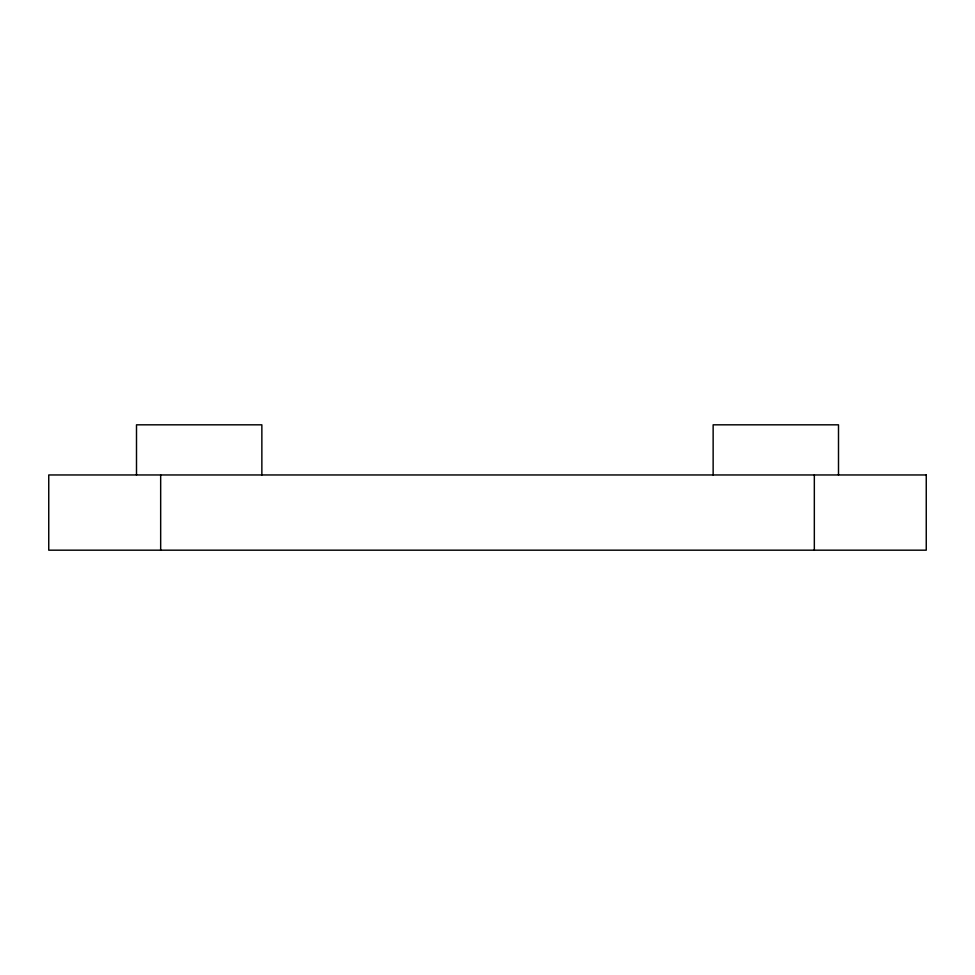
<?xml version="1.0" encoding="UTF-8"?>
<svg xmlns="http://www.w3.org/2000/svg" width="975" height="975" viewBox="0 0 975 975"><rect width="100%" height="100%" fill="white"/><g stroke="black" fill="none" stroke-linecap="round" stroke-linejoin="round"><path stroke-width="1.46" d="M838.5 474.959L838.5 424.82L713.139 424.82L713.139 474.959M814.332 474.959L814.332 550.18M261.861 474.959L261.861 424.82L136.5 424.82L136.5 474.959M160.668 474.959L160.668 550.18M926.25 474.959L48.75 474.959L48.75 550.18L926.25 550.18L926.25 474.959"/></g></svg>
